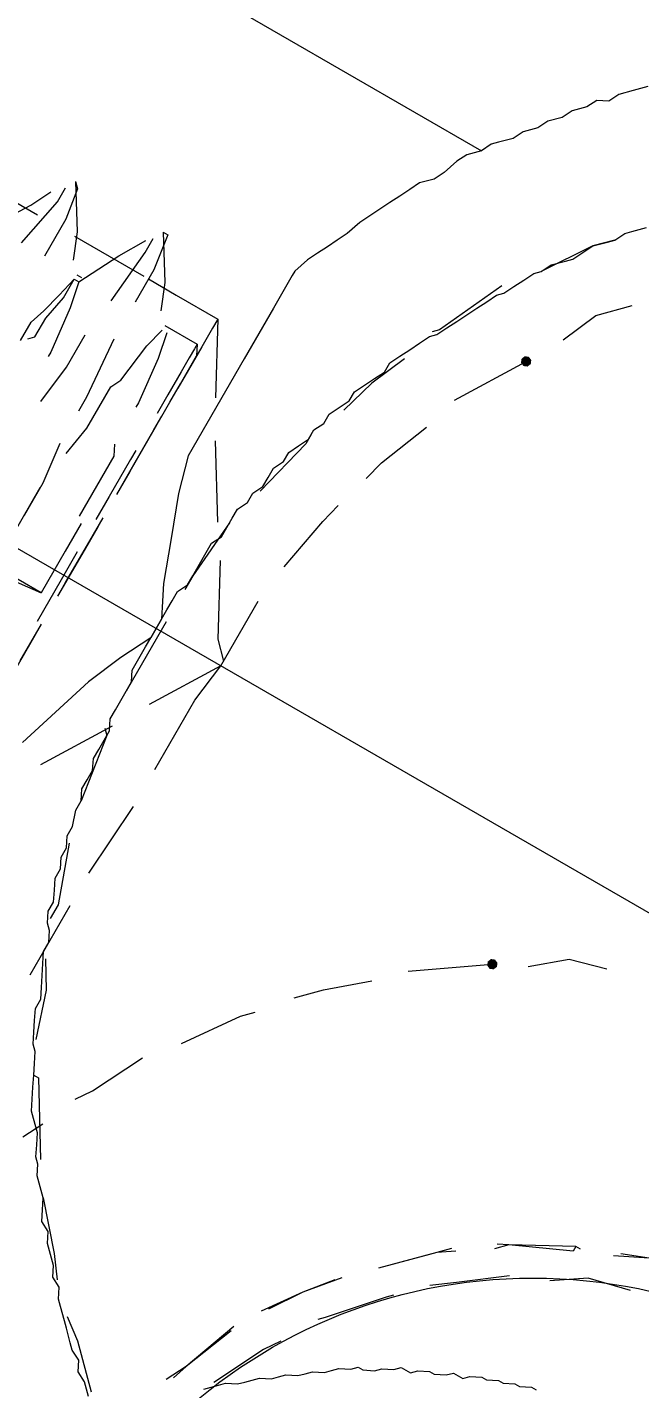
# Model space of a CAD drawing. Header units: millimetres. Extents: x 89051 to 218395, y -330386 to -125649.
# Drawn here: x 90738.34 to 90752.22, y -128657.71 to -128626.83 of the extents above; entities that cross this region are included whole.
import ezdxf

# ---------------------------------------------------------------- set-up
doc = ezdxf.new("R2010")
doc.units = ezdxf.units.MM
doc.header["$LTSCALE"] = 13
for name, pattern in [('1 实线', [0]), ('ACAD_ISO04W100', [30, 24, -3, 0, -3]), ('CENTER', [50.8, 31.75, -6.35, 6.35, -6.35])]:
    doc.linetypes.add(name, pattern=pattern)
doc.layers.get('0').update_dxf_attribs({"color": 1, "linetype": 'CENTER'})
doc.layers.add('C00-00-00', color=7, linetype='Continuous')
doc.layers.add('C00-00-FF', color=5, linetype='Continuous', true_color=0x0000ff)
doc.layers.add('标注、文本', color=3, linetype='Continuous', lineweight=25)
doc.styles.get("Standard").update_dxf_attribs({"font": 'gbenor.shx', "bigfont": 'gbcbig.shx'})
doc.dimstyles.new('1-15', dxfattribs={"dimscale": 20, "dimtxt": 3.5, "dimasz": 2, "dimexe": 1.5, "dimexo": 0.5, "dimgap": 0.5, "dimtad": 1, "dimtoh": 1, "dimdec": 1, "dimdsep": 46, "dimtxsty": 'Standard', "dimcen": 2.5, "dimclrd": 3, "dimclre": 3, "dimclrt": 3, "dimadec": 0, "dimazin": 2, "dimtfac": 1, "dimtdec": 1, "dimtmove": 0, "dimatfit": 2, "dimfxl": 1, "dimarcsym": 0})

# ---------------------------------------------------------------- blocks, each defined once
blk = doc.blocks.new('225635')
at = {"layer": 'C00-00-00'}
h = blk.add_hatch(color=256, dxfattribs=at)
h.dxf.hatch_style = 2
h.paths.add_polyline_path([(72500.49, -125601.628), (72500.404, -125601.663), (72500.369, -125601.749), (72500.404, -125601.834), (72500.49, -125601.87), (72500.575, -125601.834), (72500.611, -125601.749), (72500.575, -125601.663)])
h = blk.add_hatch(color=256, dxfattribs=at)
h.dxf.hatch_style = 2
h.paths.add_polyline_path([(72506.661, -125613.85), (72506.576, -125613.885), (72506.54, -125613.971), (72506.576, -125614.056), (72506.661, -125614.092), (72506.746, -125614.056), (72506.782, -125613.971), (72506.746, -125613.885)])
at = {"layer": 'C00-00-00', "lineweight": 15}
for points in [[(72499.764, -125594.972), (72499.522, -125595.214), (72499.28, -125595.457), (72499.159, -125595.699), (72498.917, -125595.82), (72498.796, -125596.062), (72498.554, -125596.304), (72498.433, -125596.546), (72498.191, -125596.788), (72498.07, -125597.03), (72497.827, -125597.272), (72497.706, -125597.514), (72497.464, -125597.756), (72497.343, -125597.877), (72497.222, -125598.119), (72496.98, -125598.361), (72496.859, -125598.603), (72496.738, -125598.966), (72496.617, -125599.208), (72496.375, -125599.45), (72496.254, -125599.692), (72496.133, -125599.934), (72496.012, -125600.176), (72495.891, -125600.418), (72495.77, -125600.66), (72495.649, -125600.902), (72495.528, -125601.265), (72495.407, -125601.507), (72495.286, -125601.749), (72495.165, -125601.991), (72495.044, -125602.233), (72494.923, -125602.596), (72494.923, -125602.717)], [(72503.636, -125627.039), (72503.394, -125626.797), (72503.152, -125626.676), (72503.031, -125626.434), (72502.789, -125626.313), (72502.668, -125626.192), (72502.426, -125625.95), (72502.305, -125625.829), (72502.063, -125625.587), (72501.942, -125625.466), (72501.821, -125625.224), (72501.579, -125625.103), (72501.458, -125624.861), (72501.216, -125624.619), (72501.095, -125624.498), (72500.974, -125624.256), (72500.732, -125624.135), (72500.611, -125623.893), (72500.49, -125623.651), (72500.369, -125623.53), (72500.127, -125623.288), (72500.006, -125623.046), (72499.885, -125622.925), (72499.764, -125622.683), (72499.643, -125622.441), (72499.401, -125622.199), (72499.28, -125622.078), (72499.159, -125621.836), (72499.038, -125621.594), (72498.917, -125621.352), (72498.796, -125621.11), (72498.675, -125620.868), (72498.554, -125620.747), (72498.433, -125620.505), (72498.312, -125620.263), (72498.191, -125620.021), (72498.191, -125619.779), (72498.07, -125619.537), (72497.948, -125619.295), (72497.827, -125619.053), (72497.706, -125618.811), (72497.706, -125618.569), (72497.585, -125618.327), (72497.464, -125618.206), (72497.343, -125617.964), (72497.343, -125617.722), (72497.222, -125617.48), (72497.101, -125617.238), (72497.101, -125616.996), (72496.98, -125616.754), (72496.98, -125616.512), (72496.859, -125616.27), (72496.859, -125616.028), (72496.738, -125615.665), (72496.738, -125615.423), (72496.617, -125615.181), (72496.617, -125614.939), (72496.617, -125614.697), (72496.496, -125614.455), (72496.496, -125614.213), (72496.496, -125613.971), (72496.496, -125613.729), (72496.375, -125613.487), (72496.375, -125613.245), (72496.375, -125613.003), (72496.375, -125612.761), (72496.375, -125612.519), (72496.254, -125612.277), (72496.254, -125611.914), (72496.254, -125611.672), (72496.254, -125611.43), (72496.254, -125611.188), (72496.254, -125610.945), (72496.254, -125610.703), (72496.254, -125610.461), (72496.254, -125610.219), (72496.375, -125609.977), (72496.375, -125609.735), (72496.375, -125609.493), (72496.375, -125609.13), (72496.375, -125608.888), (72496.496, -125608.646), (72496.496, -125608.404), (72496.496, -125608.162), (72496.496, -125607.92), (72496.617, -125607.678), (72496.617, -125607.436), (72496.738, -125607.194), (72496.738, -125606.952), (72496.738, -125606.71), (72496.859, -125606.468), (72496.859, -125606.226), (72496.98, -125605.984), (72497.101, -125605.742), (72497.101, -125605.5), (72497.222, -125605.258), (72497.222, -125605.016), (72497.343, -125604.774), (72497.464, -125604.532), (72497.464, -125604.29), (72497.585, -125604.048), (72497.706, -125603.806), (72497.827, -125603.564), (72497.827, -125603.322), (72497.948, -125603.08), (72498.07, -125602.838), (72498.191, -125602.596), (72498.312, -125602.354), (72498.433, -125602.233), (72498.554, -125601.991), (72498.675, -125601.749), (72498.796, -125601.507), (72498.917, -125601.265), (72499.038, -125601.023), (72499.159, -125600.781), (72499.28, -125600.66), (72499.401, -125600.418), (72499.522, -125600.176), (72499.643, -125599.934), (72499.764, -125599.813), (72499.885, -125599.571), (72500.127, -125599.329), (72500.248, -125599.208), (72500.369, -125598.966), (72500.49, -125598.724), (72500.732, -125598.482), (72500.853, -125598.361), (72500.974, -125598.119), (72501.095, -125597.998), (72501.337, -125597.756)], [(72483.186, -125598.119), (72497.222, -125598.119)], [(72500.853, -125598.361), (72500.49, -125598.724)], [(72500.49, -125598.724), (72499.764, -125599.813)], [(72501.337, -125600.055), (72501.942, -125599.45)], [(72500.974, -125600.902), (72501.337, -125600.055)], [(72499.159, -125600.539), (72498.433, -125602.112)], [(72499.522, -125603.322), (72500.49, -125601.749)], [(72498.433, -125602.112), (72498.312, -125602.233)], [(72494.923, -125602.596), (72494.923, -125602.717), (72494.923, -125602.959), (72494.923, -125603.564), (72494.923, -125604.895), (72494.923, -125607.436)], [(72489.599, -125603.322), (72489.72, -125603.443)], [(72489.599, -125603.322), (72490.204, -125604.29)], [(72491.898, -125603.322), (72492.019, -125603.322)], [(72491.898, -125603.322), (72492.503, -125604.29)], [(72492.019, -125603.322), (72492.14, -125604.169)], [(72498.07, -125603.08), (72497.706, -125603.927)], [(72489.478, -125603.927), (72489.478, -125603.564)], [(72489.72, -125603.443), (72489.841, -125604.169)], [(72491.293, -125604.29), (72491.656, -125603.685)], [(72491.777, -125603.927), (72491.777, -125603.564)], [(72488.994, -125604.29), (72489.236, -125603.806)], [(72489.236, -125605.137), (72489.478, -125603.927)], [(72491.656, -125605.258), (72491.777, -125603.927)], [(72497.706, -125603.927), (72497.464, -125604.774)], [(72488.389, -125605.258), (72488.994, -125604.29)], [(72489.841, -125604.169), (72489.841, -125605.137)], [(72490.204, -125604.29), (72490.446, -125604.895)], [(72490.809, -125605.258), (72491.293, -125604.29)], [(72492.14, -125604.169), (72492.14, -125605.016)], [(72492.503, -125604.29), (72492.745, -125604.895)], [(72498.796, -125605.379), (72499.28, -125604.169)], [(72487.421, -125604.411), (72489.236, -125604.411)], [(72490.204, -125604.411), (72492.019, -125604.411)], [(72492.14, -125604.411), (72492.866, -125604.411)], [(72492.866, -125604.411), (72493.955, -125604.411)], [(72493.955, -125604.411), (72493.955, -125604.653)], [(72493.955, -125604.411), (72494.802, -125605.984)], [(72493.955, -125604.653), (72493.955, -125605.137)], [(72490.688, -125605.137), (72490.809, -125605.137)], [(72492.987, -125605.137), (72493.834, -125605.137)], [(72493.834, -125605.137), (72493.834, -125605.258)], [(72493.834, -125605.137), (72493.955, -125605.379)], [(72493.955, -125605.137), (72493.955, -125605.742)], [(72490.567, -125605.742), (72490.688, -125605.258)], [(72490.688, -125605.742), (72490.688, -125605.258)], [(72490.688, -125605.258), (72490.809, -125605.258)], [(72490.809, -125605.258), (72490.93, -125605.863)], [(72490.809, -125605.258), (72490.93, -125605.863)], [(72492.866, -125605.742), (72492.987, -125605.258)], [(72493.108, -125605.258), (72493.229, -125605.863)], [(72493.834, -125605.258), (72493.834, -125605.5)], [(72493.834, -125605.5), (72493.834, -125605.863)], [(72493.955, -125605.621), (72493.955, -125605.379)], [(72498.675, -125605.863), (72498.796, -125605.379)], [(72490.446, -125606.226), (72490.567, -125605.742)], [(72490.567, -125606.347), (72490.688, -125605.742)], [(72492.745, -125606.71), (72492.866, -125605.742)], [(72493.955, -125606.105), (72493.955, -125605.621)], [(72493.955, -125605.742), (72493.955, -125606.226)], [(72497.101, -125605.621), (72497.101, -125605.863)], [(72490.93, -125605.863), (72491.051, -125606.952)], [(72490.93, -125605.863), (72491.051, -125606.952)], [(72492.14, -125605.984), (72492.261, -125607.436)], [(72493.229, -125605.863), (72493.35, -125606.952)], [(72493.834, -125605.863), (72493.834, -125606.468)], [(72493.955, -125606.589), (72493.955, -125606.105)], [(72497.101, -125605.863), (72496.738, -125607.315)], [(72490.325, -125606.589), (72490.446, -125606.226)], [(72490.567, -125606.831), (72490.567, -125606.347)], [(72491.535, -125607.073), (72491.535, -125606.226)], [(72490.325, -125607.073), (72490.325, -125606.589)], [(72492.624, -125606.952), (72492.745, -125606.71)], [(72493.834, -125606.468), (72493.834, -125606.952)], [(72493.955, -125606.952), (72493.955, -125606.589)], [(72498.312, -125607.194), (72498.433, -125606.71)], [(72490.446, -125606.952), (72490.567, -125606.831)], [(72491.051, -125606.952), (72491.051, -125607.073)], [(72491.051, -125606.952), (72491.051, -125607.073)], [(72491.414, -125608.041), (72491.535, -125607.073)], [(72492.624, -125608.041), (72492.624, -125606.952)], [(72493.35, -125606.952), (72493.35, -125607.073)], [(72493.955, -125607.315), (72493.955, -125606.952)], [(72495.286, -125606.831), (72496.254, -125608.404)], [(72493.955, -125607.194), (72493.955, -125607.315)], [(72493.955, -125608.162), (72493.955, -125607.315)], [(72493.955, -125607.315), (72493.955, -125608.404)], [(72498.07, -125608.525), (72498.312, -125607.194)], [(72492.261, -125607.436), (72492.261, -125607.799)], [(72494.923, -125607.436), (72495.165, -125608.283), (72495.528, -125609.251), (72495.891, -125610.219), (72496.133, -125610.703), (72496.254, -125610.945), (72496.254, -125611.188), (72496.254, -125611.43), (72495.891, -125612.156), (72495.528, -125613.003), (72494.923, -125614.939)], [(72493.834, -125607.92), (72493.834, -125608.162)], [(72492.503, -125608.767), (72492.624, -125608.041)], [(72493.35, -125608.041), (72493.471, -125608.283)], [(72493.471, -125608.283), (72493.471, -125609.856)], [(72493.834, -125608.162), (72493.834, -125609.13)], [(72493.955, -125608.767), (72493.955, -125608.162)], [(72496.496, -125608.283), (72496.375, -125609.735)], [(72493.955, -125608.404), (72493.955, -125609.009)], [(72492.261, -125608.646), (72492.382, -125609.614)], [(72493.834, -125609.13), (72493.834, -125609.735)], [(72496.738, -125609.13), (72497.585, -125610.703)], [(72497.948, -125611.188), (72497.948, -125609.493)], [(72492.382, -125609.614), (72492.382, -125610.461)], [(72492.382, -125611.43), (72492.382, -125609.735)], [(72493.955, -125610.219), (72493.955, -125609.614)], [(72493.955, -125609.856), (72493.955, -125610.582)], [(72496.375, -125609.735), (72496.375, -125610.098)], [(72493.592, -125609.977), (72493.592, -125610.703)], [(72493.955, -125611.309), (72493.955, -125610.219)], [(72493.592, -125610.703), (72493.592, -125611.793)], [(72493.834, -125610.582), (72493.834, -125611.309)], [(72493.955, -125610.582), (72493.955, -125611.672)], [(72497.585, -125610.703), (72497.948, -125611.066)], [(72496.375, -125610.945), (72496.375, -125611.793)], [(72493.834, -125611.309), (72493.834, -125612.398)], [(72493.955, -125611.43), (72493.955, -125611.309)], [(72497.948, -125611.188), (72496.98, -125612.761)], [(72497.827, -125612.156), (72497.948, -125611.188)], [(72493.592, -125611.793), (72491.777, -125611.793)], [(72492.503, -125611.914), (72493.592, -125611.793)], [(72496.375, -125611.793), (72496.375, -125612.761)], [(72497.827, -125613.971), (72497.827, -125612.156)], [(72493.955, -125613.366), (72493.955, -125612.398)], [(72493.955, -125612.64), (72493.955, -125612.882)], [(72493.955, -125612.882), (72493.955, -125613.971)], [(72508.113, -125613.003), (72508.96, -125612.761)], [(72507.387, -125613.608), (72508.113, -125613.003)], [(72496.496, -125613.608), (72495.528, -125615.181)], [(72496.375, -125613.729), (72496.496, -125613.85)], [(72496.496, -125613.85), (72496.738, -125615.423)], [(72505.088, -125615.06), (72506.661, -125613.971)], [(72497.706, -125616.754), (72497.827, -125614.939)], [(72503.636, -125616.391), (72504.483, -125615.665)], [(72496.98, -125616.391), (72497.464, -125617.722)], [(72503.152, -125616.875), (72503.636, -125616.391)], [(72497.464, -125617.722), (72497.464, -125618.085)], [(72497.706, -125619.416), (72497.706, -125617.601)], [(72501.458, -125619.053), (72502.305, -125617.843)], [(72502.305, -125617.843), (72502.547, -125617.601)], [(72513.074, -125617.964), (72512.348, -125618.327)], [(72513.074, -125617.964), (72512.469, -125618.206)], [(72511.501, -125618.569), (72510.17, -125619.295)], [(72511.501, -125618.69), (72510.17, -125619.295)], [(72511.501, -125618.569), (72511.501, -125618.69)], [(72511.622, -125618.569), (72511.501, -125618.569)], [(72513.074, -125618.811), (72512.106, -125619.053)], [(72497.827, -125618.932), (72498.191, -125619.537)], [(72512.106, -125619.053), (72511.38, -125619.537)], [(72510.17, -125619.295), (72509.928, -125619.537)], [(72510.17, -125619.295), (72509.928, -125619.416)], [(72498.191, -125619.537), (72498.554, -125620.626)], [(72500.248, -125620.989), (72500.853, -125619.779)], [(72509.081, -125620.021), (72508.718, -125620.384)], [(72509.202, -125620.021), (72508.839, -125620.263)], [(72510.533, -125619.9), (72509.565, -125620.626)], [(72508.839, -125620.263), (72507.871, -125621.231)], [(72508.718, -125620.384), (72507.871, -125621.231)], [(72509.565, -125620.626), (72509.081, -125620.989)], [(72500.006, -125621.352), (72500.248, -125620.989)], [(72505.814, -125625.587), (72505.935, -125625.466), (72506.056, -125625.345), (72506.177, -125625.224), (72506.419, -125625.103), (72506.54, -125624.982), (72506.661, -125624.861), (72506.782, -125624.74), (72507.024, -125624.619), (72507.145, -125624.498), (72507.266, -125624.377), (72507.508, -125624.256), (72507.629, -125624.135), (72507.75, -125624.014), (72507.992, -125623.893), (72508.113, -125623.772), (72508.234, -125623.651), (72508.476, -125623.53), (72508.597, -125623.409), (72508.718, -125623.409), (72508.96, -125623.288), (72509.081, -125623.167), (72509.323, -125623.046), (72509.444, -125622.925), (72509.686, -125622.925), (72509.807, -125622.804), (72510.049, -125622.683), (72510.17, -125622.683), (72510.412, -125622.562), (72510.533, -125622.441), (72510.775, -125622.441), (72510.896, -125622.32), (72511.138, -125622.199), (72511.259, -125622.199), (72511.501, -125622.078), (72511.622, -125622.078), (72511.864, -125621.957), (72511.985, -125621.957), (72512.227, -125621.836), (72512.348, -125621.836)], [(72498.917, -125621.352), (72499.038, -125621.352)], [(72499.038, -125621.352), (72500.006, -125622.925)], [(72508.476, -125621.594), (72508.355, -125621.715)], [(72507.266, -125621.836), (72506.661, -125622.562)], [(72508.355, -125621.715), (72507.387, -125622.804)], [(72499.401, -125622.683), (72499.643, -125622.199)], [(72507.145, -125621.957), (72506.661, -125622.562)], [(72506.661, -125622.562), (72506.056, -125623.409)], [(72506.661, -125622.562), (72506.177, -125623.288)], [(72507.387, -125622.804), (72507.266, -125622.925)], [(72500.49, -125623.651), (72501.337, -125624.619)], [(72505.693, -125624.014), (72505.209, -125625.345)], [(72506.782, -125623.772), (72506.54, -125624.135)], [(72505.693, -125624.135), (72505.209, -125625.345)], [(72506.54, -125624.135), (72505.935, -125625.345)], [(72501.337, -125624.619), (72501.7, -125625.103)], [(72505.209, -125625.345), (72504.967, -125625.829)], [(72505.209, -125625.345), (72505.088, -125625.708)], [(72502.305, -125625.708), (72502.789, -125626.071)], [(72502.789, -125626.071), (72503.636, -125626.918)]]:
    blk.add_lwpolyline(points, dxfattribs=at)
at = {"layer": 'C00-00-FF', "lineweight": 15}
blk.add_circle((72516.947, -125629.944), 11.859, dxfattribs=at)
at = {"layer": '标注、文本', "color": 1, "linetype": 'ACAD_ISO04W100', "lineweight": 15}
blk.add_line((72418.952, -125611.188), (72558.051, -125611.188), dxfattribs=at)
blk = doc.blocks.new('*D521')
at = {"layer": 'Defpoints', "color": 0, "transparency": 16777216}
for p in [(90825.933, -128478.793), (90100.617, -128524.753), (90825.933, -129106.326)]:
    blk.add_point(p, dxfattribs=at)
at = {"layer": '标注、文本', "color": 3, "lineweight": -2, "transparency": 16777216}
for p, q in [((90825.933, -128488.793), (90825.933, -129136.326)), ((90100.617, -128534.753), (90100.617, -129136.326)), ((90140.617, -129106.326), (90785.933, -129106.326))]:
    blk.add_line(p, q, dxfattribs=at)
at = {"layer": '标注、文本', "color": 3, "transparency": 16777216}
for points in [[(90140.617, -129099.66), (90140.617, -129112.993), (90100.617, -129106.326)], [(90785.933, -129099.66), (90785.933, -129112.993), (90825.933, -129106.326)]]:
    blk.add_solid(points, dxfattribs=at)
at = {"layer": '标注、文本', "color": 3, "transparency": 16777216, "insert": (90463.275, -129061.326), "char_height": 70, "attachment_point": 5}
blk.add_mtext('725', dxfattribs=at)
blk = doc.blocks.new('*D528')
at = {"layer": 'Defpoints', "color": 0, "transparency": 16777216}
for p in [(90705.914, -128483.876), (90845.014, -128483.876), (90674.312, -128601.817), (90920.56, -128647.855), (90794.776, -128671.367)]:
    blk.add_point(p, dxfattribs=at)
at = {"layer": '标注、文本', "color": 3, "lineweight": -2, "transparency": 16777216}
for p, q in [((90855.014, -128483.876), (90979.474, -128483.876)), ((90803.436, -128676.367), (90911.222, -128738.597))]:
    blk.add_line(p, q, dxfattribs=at)
blk.add_arc((90470.031, -128483.876), 479.443, 334.78158, 355.21842, dxfattribs=at)
at = {"layer": '标注、文本', "color": 3, "transparency": 16777216}
for points in [[(90941.144, -128523.563), (90954.466, -128524.119), (90949.474, -128483.876)], [(90909.686, -128691.242), (90897.871, -128685.062), (90885.241, -128723.597)]]:
    blk.add_solid(points, dxfattribs=at)
at = {"layer": '标注、文本', "color": 3, "transparency": 16777216, "insert": (90889.671, -128596.318), "char_height": 70, "attachment_point": 5, "rotation": 75}
blk.add_mtext('30°', dxfattribs=at)

msp = doc.modelspace()

# ---------------------------------------------------------------- linework, layer by layer
at = {"color": 7, "linetype": '1 实线', "lineweight": 0}
msp.add_circle((90470.031, -128483.876), 269.5, dxfattribs=at)

# ---------------------------------------------------------------- block references
at = {"layer": '标注、文本', "rotation": 329.9999999999999}
msp.add_blockref('225635', (90763.254, 16390.138), dxfattribs=at)

# ---------------------------------------------------------------- dimensions: what is measured, and where the dimension line sits
at = {"layer": '标注、文本'}
dim = msp.add_linear_dim(base=(90825.933, -129106.326), p1=(90100.617, -128524.753), p2=(90825.933, -128478.793), text='725', dimstyle='1-15', dxfattribs=at)
dim.commit()
dim.dimension.update_dxf_attribs({"geometry": '*D521', "text_midpoint": (90463.275, -129061.326)})
dim = msp.add_angular_dim_2l(base=(90920.56, -128647.855), line1=((90674.312, -128601.817), (90794.776, -128671.367)), line2=((90705.914, -128483.876), (90845.014, -128483.876)), dimstyle='1-15', dxfattribs=at)
dim.commit()
dim.dimension.update_dxf_attribs({"geometry": '*D528', "text_midpoint": (90889.671, -128596.318)})

doc.saveas('drawing.dxf')
